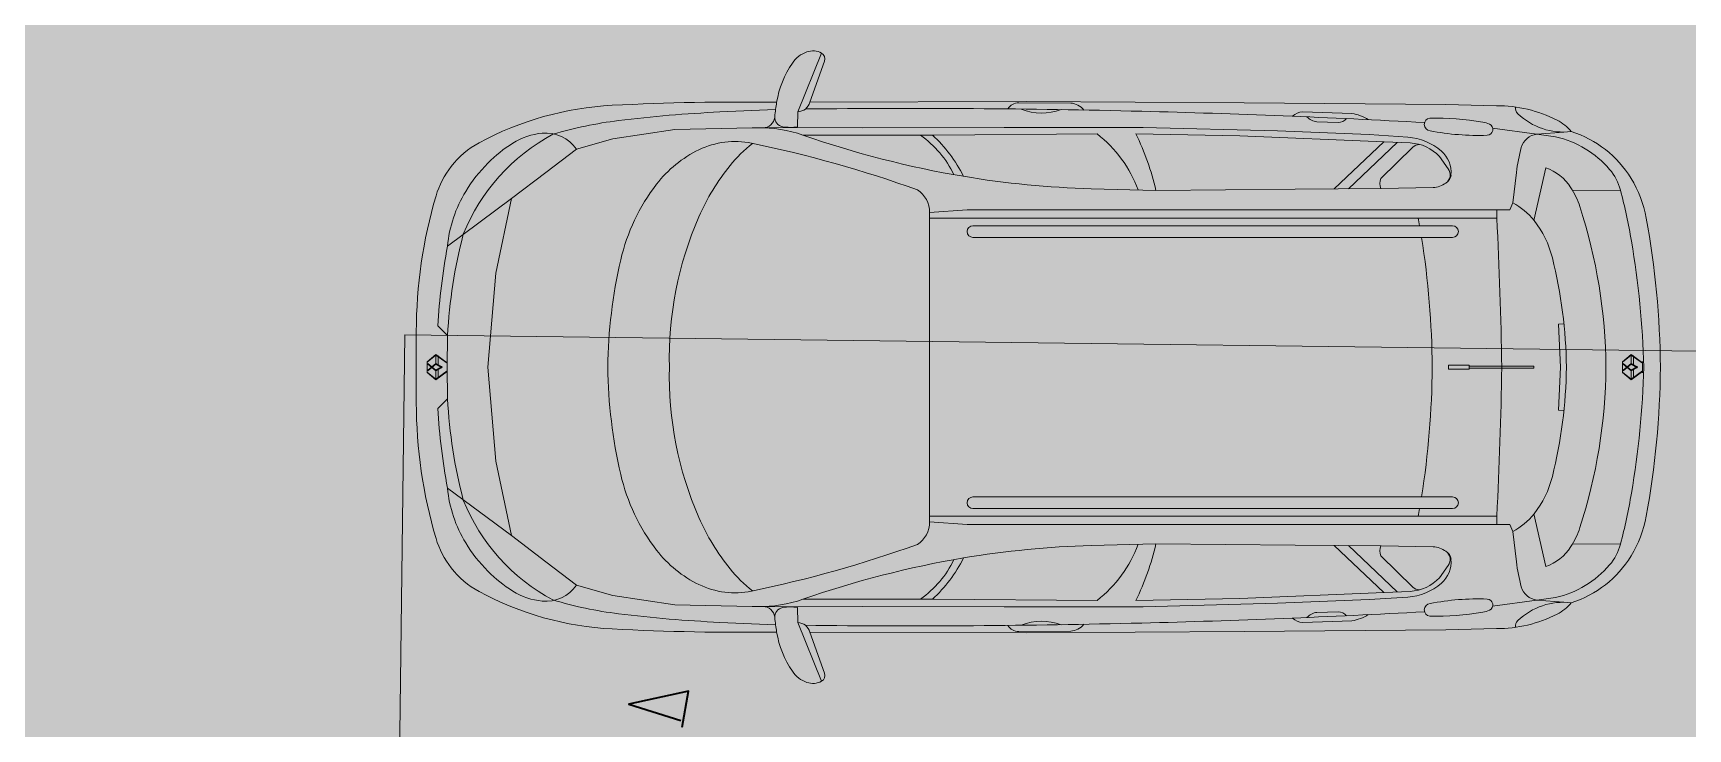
# Model space of a CAD drawing. Header units: metres. Extents: x 7 to 327053, y 40 to 7393807.
# Drawn here: x 326026.55 to 326032.33, y 7392865.5 to 7392867.93 of the extents above; entities that cross this region are included whole.
import ezdxf

# ---------------------------------------------------------------- set-up
doc = ezdxf.new("R2010")
doc.units = ezdxf.units.M
doc.layers.get('0').update_dxf_attribs({"lineweight": 18})
for name, color, linetype, lineweight in [('214_PROJ_BEIRAL_EDIF', 10, 'Continuous', 18), ('L-shrub', 74, 'Continuous', 35), ('linagrossa', 7, 'Continuous', 25), ('MÓVEIS', 7, 'Continuous', 13)]:
    doc.layers.add(name, color=color, linetype=linetype, lineweight=lineweight)

# ---------------------------------------------------------------- blocks, each defined once
blk = doc.blocks.new('Renault Scénic dessus')
for p, q in [((-0.5917, 0.7998), (-0.4862, 0.8012)), ((-0.4862, 0.8012), (-0.2349, 0.8)), ((-0.4428, 0.7745), (-0.0296, 0.7736)), ((-0.2349, 0.8), (0.2604, 0.801)), ((-0.0296, 0.7736), (0.0157, 0.7744)), ((0.0157, 0.7744), (0.5856, 0.7783)), ((0.2604, 0.801), (0.7458, 0.8003)), ((0.7206, 0.7787), (1.0845, 0.7714)), ((0.7458, 0.8003), (1.2152, 0.7886)), ((1.0845, 0.7714), (1.5882, 0.7509)), ((1.2152, 0.7886), (1.5358, 0.7758)), ((1.5358, 0.7758), (1.671, 0.7669)), ((1.9676, 0.7987), (2.1216, 0.7774)), ((2.1216, 0.7774), (2.2158, 0.7848)), ((2.1216, 0.7774), (2.1877, 0.768)), ((1.5879, 0.7509), (1.4136, 0.5863)), ((1.464, 0.5866), (1.6343, 0.7488)), ((1.6882, 0.7323), (1.5768, 0.6228)), ((2.2473, 0.5802), (2.4143, 0.582)), ((0.1314, 0.5129), (0, 0.5039)), ((0, 0.4846), (1.9821, 0.4846)), ((2.0281, 0.5129), (0.1314, 0.5129)), ((1.9821, 0.4846), (1.9821, 0.5129)), ((1.8272, 0.4577), (0.1515, 0.4577)), ((1.8272, 0.4166), (0.1515, 0.4166)), ((-1.7188, 0.1081), (-1.6845, 0.0738)), ((-1.7562, -0.0174), (-1.7259, 0.0073)), ((-1.7562, -0.0193), (-1.7259, 0.0054)), ((-1.7259, 0.0073), (-1.6855, -0.0212)), ((-1.7259, -0.0241), (-1.7259, 0.0073)), ((-1.7259, 0.0054), (-1.6855, -0.0231)), ((-1.7259, -0.026), (-1.7259, 0.0054)), ((-1.7172, 0.0037), (-1.7172, -0.028)), ((-1.7172, 0.0018), (-1.7172, -0.0299)), ((2.4211, -0.0174), (2.4514, 0.0073)), ((2.4211, -0.0193), (2.4514, 0.0054)), ((2.4514, 0.0073), (2.4918, -0.0212)), ((2.4514, -0.0241), (2.4514, 0.0073)), ((2.4514, 0.0054), (2.4918, -0.0231)), ((2.4514, -0.026), (2.4514, 0.0054)), ((2.4601, 0.0037), (2.4601, -0.028)), ((2.4601, 0.0018), (2.4601, -0.0299)), ((-1.7562, -0.0174), (-1.7562, -0.0451)), ((-1.7562, -0.0193), (-1.7562, -0.0469)), ((-1.7562, -0.0537), (-1.7562, -0.026)), ((-1.7562, -0.0556), (-1.7562, -0.0279)), ((-1.7562, -0.0537), (-1.7259, -0.0784)), ((-1.7562, -0.0556), (-1.7259, -0.0803)), ((-1.753, -0.0469), (-1.7259, -0.0241)), ((-1.753, -0.0242), (-1.7259, -0.047)), ((-1.753, -0.0488), (-1.7259, -0.026)), ((-1.753, -0.0261), (-1.7259, -0.0489)), ((-1.7259, -0.0241), (-1.7037, -0.0369)), ((-1.7259, -0.026), (-1.7037, -0.0388)), ((-1.7259, -0.047), (-1.7037, -0.0342)), ((-1.7259, -0.0489), (-1.7037, -0.0361)), ((-1.7259, -0.047), (-1.7259, -0.0784)), ((-1.7259, -0.0489), (-1.7259, -0.0803)), ((-1.7259, -0.0784), (-1.6855, -0.0499)), ((-1.7259, -0.0803), (-1.6855, -0.0518)), ((-1.7172, -0.0747), (-1.7172, -0.0431)), ((-1.7172, -0.0766), (-1.7172, -0.0449)), ((-1.6855, -0.0499), (-1.6855, -0.0166)), ((-1.6855, -0.0518), (-1.6855, -0.0185)), ((-1.6855, -0.0212), (-1.6855, -0.0545)), ((-1.6855, -0.0231), (-1.6855, -0.0564)), ((2.4211, -0.0174), (2.4211, -0.0451)), ((2.4211, -0.0193), (2.4211, -0.0469)), ((2.4211, -0.0537), (2.4211, -0.026)), ((2.4211, -0.0556), (2.4211, -0.0279)), ((2.4211, -0.0537), (2.4514, -0.0784)), ((2.4211, -0.0556), (2.4514, -0.0803)), ((2.4243, -0.0469), (2.4514, -0.0241)), ((2.4243, -0.0242), (2.4514, -0.047)), ((2.4243, -0.0488), (2.4514, -0.026)), ((2.4243, -0.0261), (2.4514, -0.0489)), ((2.4514, -0.0241), (2.4736, -0.0369)), ((2.4514, -0.026), (2.4736, -0.0388)), ((2.4514, -0.047), (2.4736, -0.0342)), ((2.4514, -0.0489), (2.4736, -0.0361)), ((2.4514, -0.047), (2.4514, -0.0784)), ((2.4514, -0.0489), (2.4514, -0.0803)), ((2.4514, -0.0784), (2.4918, -0.0499)), ((2.4514, -0.0803), (2.4918, -0.0518)), ((2.4601, -0.0747), (2.4601, -0.0431)), ((2.4601, -0.0766), (2.4601, -0.0449)), ((2.4918, -0.0499), (2.4918, -0.0166)), ((2.4918, -0.0518), (2.4918, -0.0185)), ((2.4918, -0.0212), (2.4918, -0.0545)), ((2.4918, -0.0231), (2.4918, -0.0564)), ((-1.7188, -0.1811), (-1.6845, -0.1468)), ((1.8272, -0.4896), (0.1515, -0.4896)), ((0, -0.5575), (1.9821, -0.5575)), ((0.1314, -0.5859), (0, -0.5769)), ((1.8272, -0.5307), (0.1515, -0.5307)), ((1.9821, -0.5575), (1.9821, -0.5859)), ((2.0281, -0.5859), (0.1314, -0.5859)), ((1.5879, -0.8239), (1.4136, -0.6593)), ((1.464, -0.6596), (1.6343, -0.8218)), ((2.2473, -0.6532), (2.4143, -0.655)), ((1.6882, -0.8053), (1.5768, -0.6958)), ((-0.4428, -0.8475), (-0.0296, -0.8465)), ((-0.0296, -0.8465), (0.0157, -0.8474)), ((0.0157, -0.8474), (0.5856, -0.8513)), ((0.7206, -0.8517), (1.0845, -0.8444)), ((0.7458, -0.8733), (1.2152, -0.8616)), ((1.0845, -0.8444), (1.5882, -0.8239)), ((1.2152, -0.8616), (1.5358, -0.8488)), ((1.5358, -0.8488), (1.671, -0.8399)), ((1.9676, -0.8717), (2.1216, -0.8504)), ((2.1216, -0.8504), (2.1877, -0.841)), ((2.1216, -0.8504), (2.2158, -0.8578)), ((-0.5917, -0.8728), (-0.4862, -0.8742)), ((-0.4862, -0.8742), (-0.2349, -0.8729)), ((-0.2349, -0.8729), (0.2604, -0.874)), ((0.2604, -0.874), (0.7458, -0.8733))]:
    blk.add_line(p, q)
for points in [[(-0.4611, 0.8561, 0.353906), (-0.4191, 0.8896), (-0.3672, 1.0324, 0.370774), (-0.3779, 1.0607, 0.210872), (-0.4286, 1.065, 0.162353), (-0.4797, 1.0258, 0.107278), (-0.5346, 0.8889, 0.020964), (-0.5409, 0.839, 0.389381), (-0.5134, 0.8035, 0.080297), (-0.4618, 0.8031, 16.722263)], [(-1.7938, -0.0365), (-1.7938, 0.0868, -0.072167), (-1.7249, 0.5618, -0.093699), (-1.672, 0.6646, -0.103338), (-1.5743, 0.7473, -0.111893), (-1.1088, 0.8783, -0.016441), (-0.5346, 0.8889, -2.171327)], [(-0.4191, 0.8896), (0.337, 0.8918), (1.0993, 0.8871), (1.8036, 0.8812), (1.9811, 0.877, -0.117452), (2.1925, 0.8268, -0.109222), (2.242, 0.7863, -1.522612)], [(0.5387, 0.8619, 0.208692), (0.4932, 0.8861), (0.3115, 0.8872, 0.262646), (0.2729, 0.8657, 0.262646)], [(2.242, 0.7863, -0.222402), (2.0555, 0.849, -0.251336), (2.0479, 0.8723, -0.251336)], [(-0.5383, 0.864), (-0.7326, 0.855, 0.019145), (-1.0868, 0.825, 0.041952), (-1.3164, 0.777, 0.176888), (-1.6295, 0.4278, 0.05168), (-1.6845, 0.0739), (-1.6855, -0.0365)], [(-0.6198, 0.7997), (-0.5828, 0.7997, 0.374865), (-0.541, 0.8362, 3.046948)], [(0.3203, 0.8652, 0.18708), (0.4593, 0.8632, 0.18708)], [(1.533, 0.8282, 0.098436), (1.4756, 0.8501), (1.304, 0.8551, 0.216984), (1.2685, 0.8401, 0.216984)], [(1.3188, 0.838, 0.187689), (1.3536, 0.8205), (1.4283, 0.8188, 0.228967), (1.4569, 0.8318, 0.228967)], [(1.7489, 0.7891, 0.056082), (1.9485, 0.7737, 0.779005), (1.9566, 0.8126, 0.075049), (1.9329, 0.82, 0.03971), (1.7479, 0.8338, 0.875786), (1.7489, 0.7891, -0.269448)], [(-1.2343, 0.7256, 0.26796), (-1.3535, 0.7809, 0.119019), (-1.4569, 0.746, 0.056513), (-1.5436, 0.6764, 0.058396), (-1.6211, 0.5777, 0.113862), (-1.685, 0.386, 0.030391), (-1.7188, 0.1081, 0.308257)], [(1.5882, 0.7509), (1.6792, 0.7468, -0.195924), (1.7822, 0.6992), (1.8127, 0.6563, -0.415988), (1.8041, 0.6068, -0.131117), (1.7602, 0.5907), (1.5783, 0.5875), (1.2772, 0.5852), (0.7911, 0.5807), (0.5641, 0.5869, -0.034917), (0.1184, 0.6302, -0.042594), (-0.4428, 0.7745, 0.089828), (-0.6013, 0.7997, 8.659985)], [(2.0281, 0.5129), (2.0376, 0.5375), (2.0504, 0.6436, -0.038104), (2.0678, 0.731, -0.301997), (2.1216, 0.7774, -0.551842)], [(2.1877, 0.768, -0.163029), (2.3765, 0.6546, -0.113893), (2.4143, 0.582, -0.020711), (2.4526, 0.404, -0.036759), (2.4954, -0.0365, -1.02374)], [(2.242, 0.7863, -0.1817), (2.4512, 0.6231, -0.092141), (2.5042, 0.4844, -0.042972), (2.5539, -0.0365, 0.990734)], [(0, -0.073), (0, 0.5039, 0.253925), (-0.0429, 0.5829, 0.035571), (-0.6225, 0.7459, 0.164538), (-0.8061, 0.7231, 0.116966), (-0.9543, 0.6027, 0.107283), (-1.0795, 0.3381, 0.054096), (-1.1247, -0.0365, 0.659613)], [(-0.9093, -0.0365, -0.109468), (-0.8062, 0.489, -0.0676), (-0.6973, 0.6679, -0.054472), (-0.6192, 0.7452, -0.054472)], [(2.3636, -0.0365, 0.076148), (2.2724, 0.5243, 0.065065), (2.2409, 0.5906, 0.165567), (2.1531, 0.6601), (2.112, 0.4759)], [(2.2255, -0.0365, 0.058416), (2.1762, 0.3457, 0.106862), (2.1122, 0.4757, 0.104556), (2.0376, 0.5375, 1.240711)], [(0, 0), (0, -0.5769, -0.253925), (-0.0429, -0.6559, -0.035571), (-0.6225, -0.8188, -0.164538), (-0.8061, -0.7961, -0.116966), (-0.9543, -0.6757, -0.107283), (-1.0795, -0.4111, -0.054096), (-1.1247, -0.0365, -0.659613)], [(-1.7938, -0.0365), (-1.7938, -0.1598, 0.072167), (-1.7249, -0.6347, 0.093699), (-1.672, -0.7376, 0.103338), (-1.5743, -0.8203, 0.111893), (-1.1088, -0.9512, 0.016441), (-0.5346, -0.9618, 2.171327)], [(-0.5383, -0.937), (-0.7326, -0.928, -0.019145), (-1.0868, -0.898, -0.041952), (-1.3164, -0.8499, -0.176888), (-1.6295, -0.5008, -0.05168), (-1.6845, -0.1469), (-1.6855, -0.0365)], [(-0.9093, -0.0365, 0.109468), (-0.8062, -0.562, 0.0676), (-0.6973, -0.7408, 0.054472), (-0.6192, -0.8182, 0.054472)], [(2.2255, -0.0365, -0.058416), (2.1762, -0.4187, -0.106862), (2.1122, -0.5487, -0.104556), (2.0376, -0.6104, -1.240711)], [(2.3636, -0.0365, -0.076148), (2.2724, -0.5972, -0.065065), (2.2409, -0.6636, -0.165567), (2.1531, -0.7331), (2.112, -0.5489)], [(2.1877, -0.841, 0.163029), (2.3765, -0.7276, 0.113893), (2.4143, -0.655, 0.020711), (2.4526, -0.477, 0.036759), (2.4954, -0.0365, 1.02374)], [(2.242, -0.8593, 0.1817), (2.4512, -0.6961, 0.092141), (2.5042, -0.5573, 0.042972), (2.5539, -0.0365, -0.990734)], [(-1.2343, -0.7985, -0.26796), (-1.3535, -0.8539, -0.119019), (-1.4569, -0.819, -0.056513), (-1.5436, -0.7494, -0.058396), (-1.6211, -0.6507, -0.113862), (-1.685, -0.459, -0.030391), (-1.7188, -0.1811, -0.308257)], [(2.0281, -0.5859), (2.0376, -0.6104), (2.0504, -0.7166, 0.038104), (2.0678, -0.804, 0.301997), (2.1216, -0.8504, 0.551842)], [(1.5882, -0.8239), (1.6792, -0.8198, 0.195924), (1.7822, -0.7722), (1.8127, -0.7293, 0.415988), (1.8041, -0.6797, 0.131117), (1.7602, -0.6637), (1.5783, -0.6605), (1.2772, -0.6582), (0.7911, -0.6537), (0.5641, -0.6598, 0.034917), (0.1184, -0.7031, 0.042594), (-0.4428, -0.8475, -0.089828), (-0.6013, -0.8727, -8.659985)], [(-0.4191, -0.9626), (0.337, -0.9648), (1.0993, -0.9601), (1.8036, -0.9542), (1.9811, -0.95, 0.117452), (2.1925, -0.8998, 0.109222), (2.242, -0.8593, 1.522612)], [(1.7489, -0.8621, -0.056082), (1.9485, -0.8467, -0.779005), (1.9566, -0.8856, -0.075049), (1.9329, -0.893, -0.03971), (1.7479, -0.9068, -0.875786), (1.7489, -0.8621, 0.269448)], [(2.242, -0.8593, 0.222402), (2.0555, -0.922, 0.251336), (2.0479, -0.9452, 0.251336)], [(-0.6198, -0.8727), (-0.5828, -0.8727, -0.374865), (-0.541, -0.9092, -3.046948)], [(-0.4611, -0.9291, -0.353906), (-0.4191, -0.9626), (-0.3672, -1.1053, -0.370774), (-0.3779, -1.1337, -0.210872), (-0.4286, -1.138, -0.162353), (-0.4797, -1.0988, -0.107278), (-0.5346, -0.9618, -0.020964), (-0.5409, -0.912, -0.389381), (-0.5134, -0.8765, -0.080297), (-0.4618, -0.8761, -16.722263)], [(0.3203, -0.9382, -0.18708), (0.4593, -0.9362, -0.18708)], [(1.533, -0.9011, -0.098436), (1.4756, -0.9231), (1.304, -0.928, -0.216984), (1.2685, -0.9131, -0.216984)], [(1.3188, -0.911, -0.187689), (1.3536, -0.8935), (1.4283, -0.8918, -0.228967), (1.4569, -0.9048, -0.228967)], [(0.5387, -0.9349, -0.208692), (0.4932, -0.9591), (0.3115, -0.9602, -0.262646), (0.2729, -0.9387, -0.262646)]]:
    blk.add_lwpolyline(points, format="xyb")
for points in [[(-0.4618, 0.8031), (-0.4611, 0.8561), (-0.3779, 1.0607)], [(-1.685, 0.386), (-1.4613, 0.5522), (-1.3413, 0.6434), (-1.2343, 0.7256), (-1.1065, 0.7608), (-0.8903, 0.7934), (-0.6198, 0.7997)], [(-1.5444, -0.0365), (-1.5157, 0.2923), (-1.4613, 0.5522)], [(2.2169, 0.1144), (2.1975, 0.1135), (2.2047, -0.0365)], [(-1.5444, -0.0365), (-1.5157, -0.3652), (-1.4613, -0.6252)], [(2.2169, -0.1874), (2.1975, -0.1865), (2.2047, -0.0365)], [(-1.685, -0.459), (-1.4613, -0.6252), (-1.3413, -0.7164), (-1.2343, -0.7985), (-1.1065, -0.8338), (-0.8903, -0.8664), (-0.6198, -0.8727)], [(-0.4618, -0.8761), (-0.4611, -0.9291), (-0.3779, -1.1337)]]:
    blk.add_lwpolyline(points)
for points in [[(1.8131, -0.0431), (1.885, -0.0431), (1.885, -0.0299), (1.8131, -0.0299)], [(1.8131, -0.0299), (1.885, -0.0299), (1.885, -0.0431), (1.8131, -0.0431)], [(1.885, -0.0401), (2.1121, -0.0401), (2.1121, -0.0329), (1.885, -0.0329)], [(1.885, -0.0329), (2.1121, -0.0329), (2.1121, -0.0401), (1.885, -0.0401)]]:
    blk.add_lwpolyline(points, close=True)
for centre, radius, start, end in [((-0.068, -31.7236), 32.5912, 88.57735, 90.64374), ((-0.0671, -31.6883), 32.5558, 86.83608, 88.57735), ((-0.2365, 0.4806), 0.3572, 25.77008, 55.10161), ((-0.3282, 0.4065), 0.4995, 26.59061, 47.40858), ((0.3181, 0.4335), 0.4365, 19.95592, 52.20272), ((-0.1274, 0.3655), 0.9434, 13.18766, 25.97712), ((1.6579, 0.5693), 0.198, 48.7917, 86.21083), ((1.7164, 0.6966), 0.0455, 96.67931, 128.33915), ((1.7226, 0.6432), 0.0998, 355.18537, 48.7917), ((1.6244, 0.6045), 0.051, 158.90244, 199.42466), ((1.7866, 0.6378), 0.0356, 299.48027, 355.18537), ((-1.3048, -0.0597), 3.0613, 9.73047, 10.24118), ((-14.9324, -0.3454), 16.9349, 1.04509, 2.80905), ((0.1515, 0.4372), 0.0205, 90, 270), ((-1.3048, -0.0597), 3.0613, 0.4344, 8.95187), ((1.8272, 0.4372), 0.0205, 270, 90), ((-1.3048, -0.0133), 3.0613, 351.04813, 359.5656), ((-14.9324, 0.2724), 16.9349, 357.19095, 358.95491), ((0.1515, -0.5102), 0.0205, 90, 270), ((1.8272, -0.5102), 0.0205, 270, 90), ((-1.3048, -0.0133), 3.0613, 349.75882, 350.26953), ((0.3181, -0.5064), 0.4365, 307.79728, 340.04408), ((-0.1274, -0.4385), 0.9434, 334.02288, 346.81234), ((1.6244, -0.6774), 0.051, 160.57534, 201.09756), ((1.7866, -0.7108), 0.0356, 4.81463, 60.51973), ((-0.2365, -0.5536), 0.3572, 304.89839, 334.22992), ((-0.3282, -0.4795), 0.4995, 312.59142, 333.40939), ((1.7226, -0.7162), 0.0998, 311.2083, 4.81463), ((1.6579, -0.6423), 0.198, 273.78917, 311.2083), ((1.7164, -0.7696), 0.0455, 231.66085, 263.32069), ((-0.0671, 31.6153), 32.5558, 271.42265, 273.16392), ((-0.068, 31.6507), 32.5912, 269.35626, 271.42265)]:
    blk.add_arc(centre, radius, start, end)
blk = doc.blocks.new('A$C163E78D0')
blk.add_blockref('Renault Scénic dessus', (10.6148, 6.0207))
blk = doc.blocks.new('flower shrub 3')
at = {"layer": 'L-shrub', "color": 92}
blk.add_lwpolyline([(130.84, 235.08), (138.37, 244.61), (118.87, 250.38), (131.48, 237.24)], dxfattribs=at)

msp = doc.modelspace()

# ---------------------------------------------------------------- hatches: boundary and pattern name
at = {"layer": 'linagrossa'}
h = msp.add_hatch(dxfattribs=at)
h.set_pattern_fill('AR-B88', color=256, scale=0.002, angle=210)
h.set_pattern_definition([(210, (321476.64965, 7391586.4824), (0.2032, -0.351952724), []), (300, (321476.64965, 7391586.4824), (0.379176362, -0.250352724), [0.4064, -0.4064])])
h.paths.add_polyline_path([(326060.3109, 7392865.2659), (326060.3186, 7392871.2089), (326014.0075, 7392871.3366), (326016.6008, 7392865.4431)])

# ---------------------------------------------------------------- linework, layer by layer
at = {"layer": '214_PROJ_BEIRAL_EDIF'}
msp.add_lwpolyline([(326027.8492, 7392866.8777), (326033.5681, 7392866.8056), (326033.5189, 7392862.9034), (326027.8, 7392862.9754)], close=True, dxfattribs=at)

# ---------------------------------------------------------------- block references
msp.add_blockref('A$C163E78D0', (326019.0686, 7392860.7811))
at = {"layer": 'MÓVEIS', "xscale": 0.01048452003034848, "yscale": 0.01048452003034848, "zscale": 0.01048452003034848, "rotation": 28.52764486330616}
msp.add_blockref('flower shrub 3', (326028.7909, 7392862.6867), dxfattribs=at)

doc.saveas('drawing.dxf')
